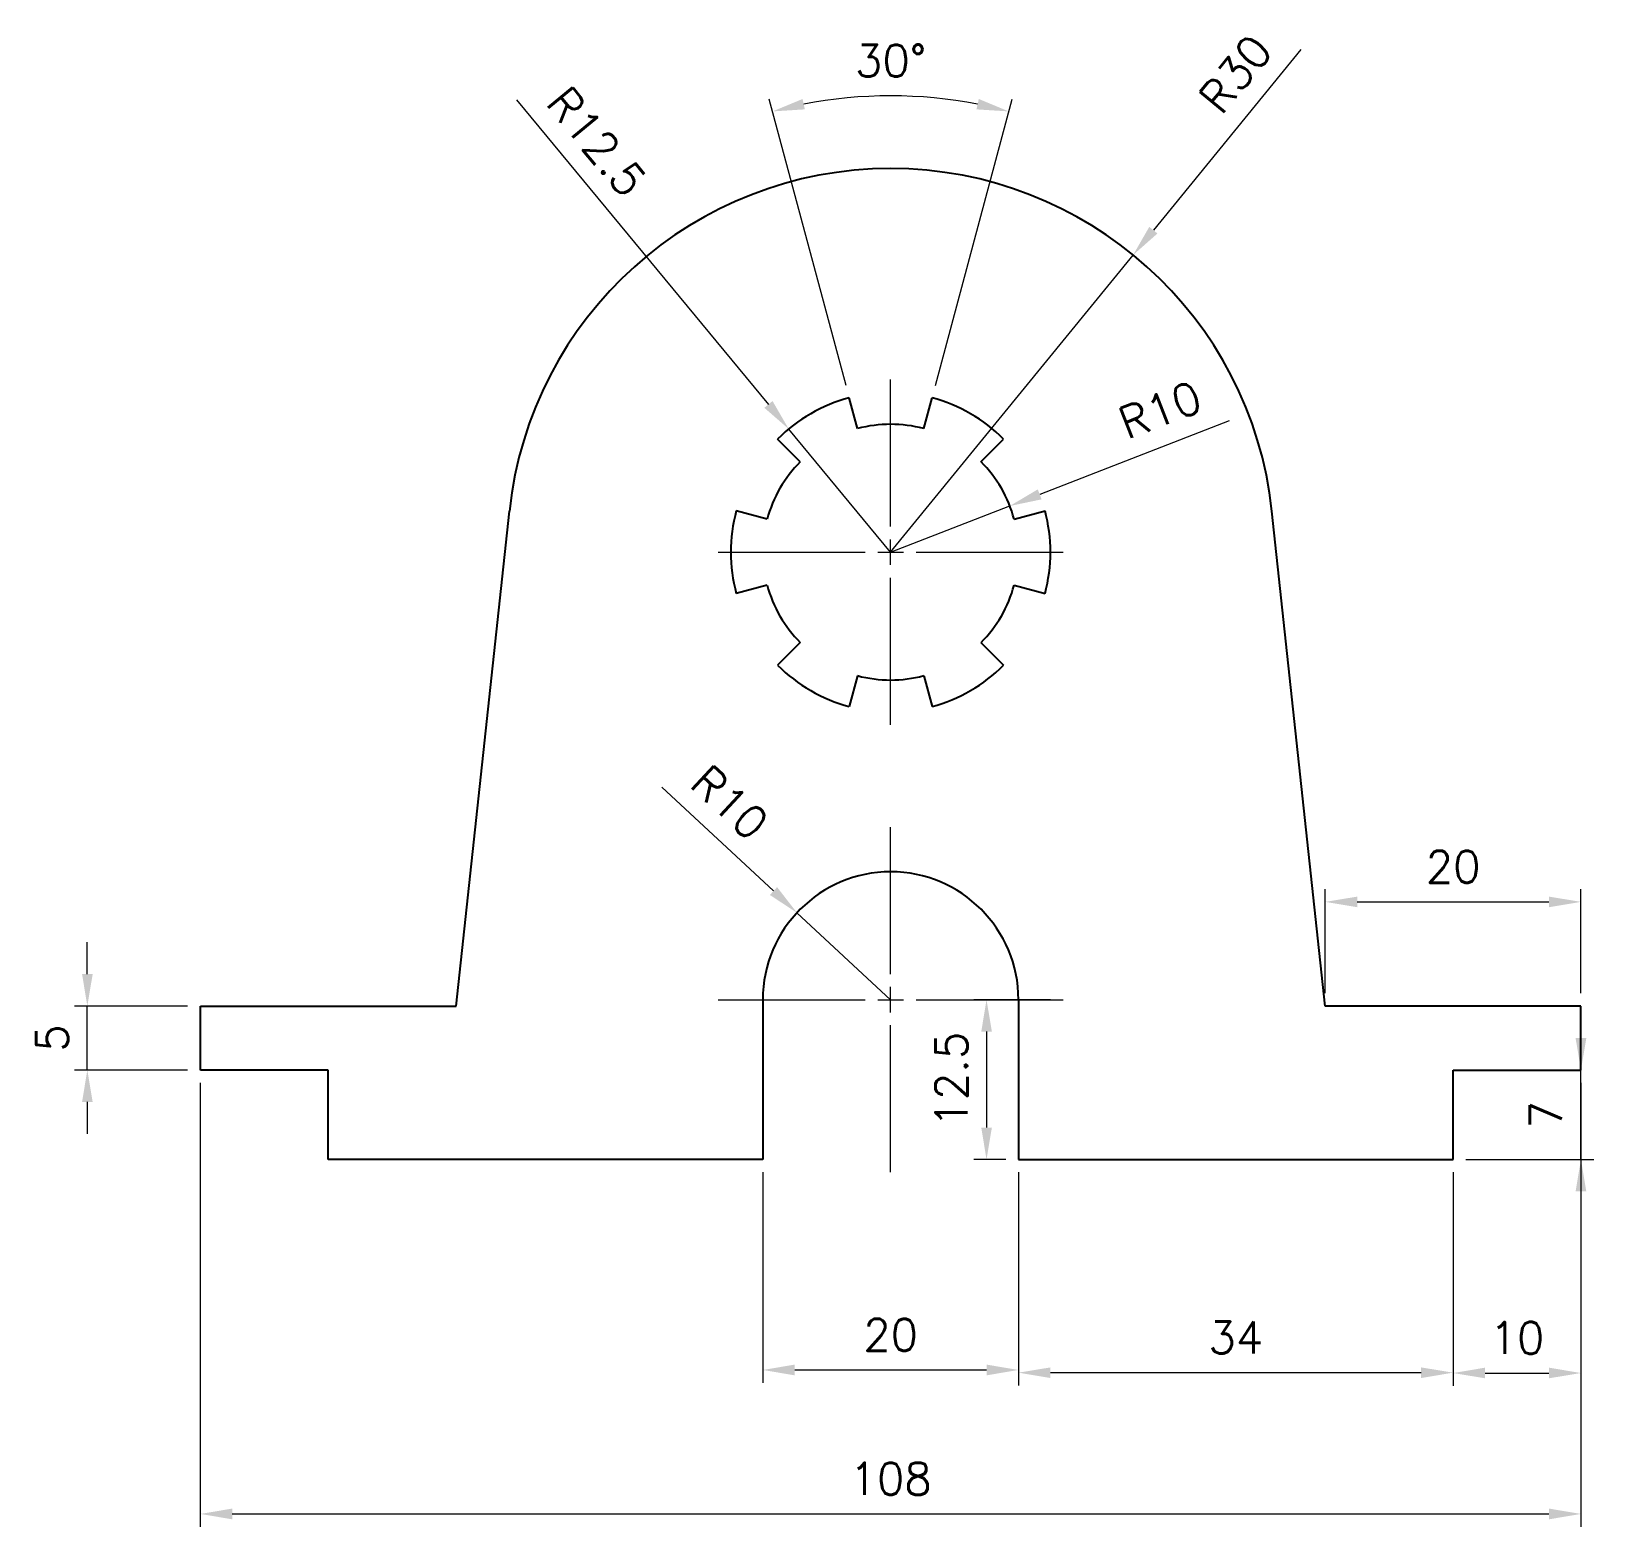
# Model space of a CAD drawing. Header units: millimetres. Extents: x 2836 to 4750, y 1465 to 1769.
# Drawn here: x 2835.6 to 2957.9, y 1555.6 to 1672.5 of the extents above.
import ezdxf

# ---------------------------------------------------------------- set-up
doc = ezdxf.new("R2010")
doc.units = ezdxf.units.MM
doc.linetypes.add('CENTER', pattern=[50.8, 31.75, -6.35, 6.35, -6.35])
doc.linetypes.add('CENTER2', pattern=[28.575, 19.05, -3.175, 3.175, -3.175])
for name, color, linetype, lineweight in [('CENTRO', 1, 'CENTER', 5), ('CONTORNO 1', 3, 'Continuous', 25), ('COTA', 1, 'Continuous', 13)]:
    doc.layers.add(name, color=color, linetype=linetype, lineweight=lineweight)
doc.styles.add('ROMANS', font='romans.shx')
doc.dimstyles.new('Padrão', dxfattribs={"dimtxt": 2.5, "dimasz": 2.5, "dimexe": 1, "dimexo": 1, "dimgap": 1.5, "dimtad": 1, "dimdsep": 46, "dimtxsty": 'ROMANS', "dimblk1": 'ARCHTICK', "dimblk2": 'OBLIQUE', "dimcen": 2.5, "dimclrd": 1, "dimclre": 1, "dimclrt": 2, "dimadec": 0, "dimazin": 2, "dimtfac": 1, "dimtmove": 0, "dimatfit": 3, "dimfxl": 0, "dimlwd": -1, "dimlwe": -1, "dimarcsym": 0})

# ---------------------------------------------------------------- blocks, each defined once
blk = doc.blocks.new('*U8')
at = {"layer": 'CENTRO', "color": 0, "linetype": 'CENTER2'}
for p, q in [((0, 2), (0, 13.5)), ((-13.5, 0), (-2, 0)), ((2, 0), (13.5, 0)), ((0, -13.5), (0, -2))]:
    blk.add_line(p, q, dxfattribs=at)
at = {"layer": 'CENTRO', "color": 0, "linetype": 'Continuous'}
for p, q in [((-1, 0), (1, 0)), ((0, -1), (0, 1))]:
    blk.add_line(p, q, dxfattribs=at)
blk = doc.blocks.new('*U9')
at = {"layer": 'CONTORNO 1'}
for p, q in [((-2.59, -1.21), (-3.24, 1.21)), ((2.59, -1.21), (3.24, 1.21))]:
    blk.add_line(p, q, dxfattribs=at)
blk = doc.blocks.new('*U10')
at = {"layer": 'CONTORNO 1', "color": 0, "linetype": 'ByBlock', "lineweight": -2}
blk.add_blockref('*U9', (2902.86, 1642.68), dxfattribs=at)
for p, rotation in [((2893.45, 1637.24), 59.99999999999999), ((2912.27, 1637.24), 300.0000000000001), ((2893.45, 1626.38), 120), ((2912.27, 1626.38), 240), ((2902.86, 1620.94), 180)]:
    blk.add_blockref('*U9', p, dxfattribs=dict(at, rotation=rotation))
blk = doc.blocks.new('*U11')
at = {"layer": 'CENTRO', "color": 0, "linetype": 'CENTER2'}
for p, q in [((0, 2), (0, 13.5)), ((-13.5, 0), (-2, 0)), ((2, 0), (13.5, 0)), ((0, -13.5), (0, -2))]:
    blk.add_line(p, q, dxfattribs=at)
at = {"layer": 'CENTRO', "color": 0, "linetype": 'Continuous'}
for p, q in [((-1, 0), (1, 0)), ((0, -1), (0, 1))]:
    blk.add_line(p, q, dxfattribs=at)
blk = doc.blocks.new('*D12')
at = {"layer": 'COTA', "color": 1}
for p, q in [((2848.86, 1590.31), (2848.86, 1555.59)), ((2956.86, 1590.31), (2956.86, 1555.59)), ((2851.36, 1556.59), (2954.36, 1556.59))]:
    blk.add_line(p, q, dxfattribs=at)
for points in [[(2851.36, 1557.01), (2851.36, 1556.17), (2848.86, 1556.59)], [(2954.36, 1557.01), (2954.36, 1556.17), (2956.86, 1556.59)]]:
    blk.add_solid(points, dxfattribs=at)
at = {"layer": 'Defpoints', "color": 0}
for p in [(2848.86, 1591.31), (2956.86, 1591.31), (2956.86, 1556.59)]:
    blk.add_point(p, dxfattribs=at)
at = {"layer": 'COTA', "color": 2, "insert": (2902.86, 1559.34), "char_height": 2.5, "attachment_point": 5, "style": 'ROMANS'}
blk.add_mtext('108', dxfattribs=at)
blk = doc.blocks.new('_ArchTick')
at = {"color": 0, "linetype": 'ByBlock', "const_width": 0.15}
blk.add_lwpolyline([(-0.5, -0.5), (0.5, 0.5)], dxfattribs=at)
blk = doc.blocks.new('_Oblique')
at = {"color": 0, "linetype": 'ByBlock', "lineweight": -2}
blk.add_line((-0.5, -0.5), (0.5, 0.5), dxfattribs=at)
blk = doc.blocks.new('*D13')
at = {"layer": 'COTA', "color": 1}
for p, q in [((2892.86, 1583.31), (2892.86, 1566.85)), ((2912.86, 1583.31), (2912.86, 1566.85)), ((2895.36, 1567.85), (2910.36, 1567.85))]:
    blk.add_line(p, q, dxfattribs=at)
for points in [[(2895.36, 1568.27), (2895.36, 1567.43), (2892.86, 1567.85)], [(2910.36, 1568.27), (2910.36, 1567.43), (2912.86, 1567.85)]]:
    blk.add_solid(points, dxfattribs=at)
at = {"layer": 'Defpoints', "color": 0}
for p in [(2892.86, 1584.31), (2912.86, 1584.31), (2912.86, 1567.85)]:
    blk.add_point(p, dxfattribs=at)
at = {"layer": 'COTA', "color": 2, "insert": (2902.86, 1570.6), "char_height": 2.5, "attachment_point": 5, "style": 'ROMANS'}
blk.add_mtext('20', dxfattribs=at)
blk = doc.blocks.new('*D14')
at = {"layer": 'COTA', "color": 1}
for p, q in [((2912.86, 1583.31), (2912.86, 1566.64)), ((2946.86, 1583.31), (2946.86, 1566.64)), ((2915.36, 1567.64), (2944.36, 1567.64))]:
    blk.add_line(p, q, dxfattribs=at)
for points in [[(2915.36, 1568.05), (2915.36, 1567.22), (2912.86, 1567.64)], [(2944.36, 1568.05), (2944.36, 1567.22), (2946.86, 1567.64)]]:
    blk.add_solid(points, dxfattribs=at)
at = {"layer": 'Defpoints', "color": 0}
for p in [(2912.86, 1584.31), (2946.86, 1584.31), (2946.86, 1567.64)]:
    blk.add_point(p, dxfattribs=at)
at = {"layer": 'COTA', "color": 2, "insert": (2929.86, 1570.39), "char_height": 2.5, "attachment_point": 5, "style": 'ROMANS'}
blk.add_mtext('34', dxfattribs=at)
blk = doc.blocks.new('*D15')
at = {"layer": 'COTA', "color": 1}
for p, q in [((2956.86, 1590.31), (2956.86, 1566.61)), ((2946.86, 1583.31), (2946.86, 1566.61)), ((2949.36, 1567.61), (2954.36, 1567.61))]:
    blk.add_line(p, q, dxfattribs=at)
for points in [[(2949.36, 1568.03), (2949.36, 1567.2), (2946.86, 1567.61)], [(2954.36, 1568.03), (2954.36, 1567.2), (2956.86, 1567.61)]]:
    blk.add_solid(points, dxfattribs=at)
at = {"layer": 'Defpoints', "color": 0}
for p in [(2956.86, 1591.31), (2946.86, 1584.31), (2956.86, 1567.61)]:
    blk.add_point(p, dxfattribs=at)
at = {"layer": 'COTA', "color": 2, "insert": (2951.86, 1570.36), "char_height": 2.5, "attachment_point": 5, "style": 'ROMANS'}
blk.add_mtext('10', dxfattribs=at)
blk = doc.blocks.new('*D16')
at = {"layer": 'COTA', "color": 1}
for p, q in [((2956.86, 1593.81), (2956.86, 1596.31)), ((2956.86, 1584.31), (2956.86, 1591.31)), ((2947.86, 1584.31), (2957.86, 1584.31)), ((2956.86, 1581.81), (2956.86, 1579.31))]:
    blk.add_line(p, q, dxfattribs=at)
for points in [[(2956.44, 1593.81), (2957.28, 1593.81), (2956.86, 1591.31)], [(2956.44, 1581.81), (2957.28, 1581.81), (2956.86, 1584.31)]]:
    blk.add_solid(points, dxfattribs=at)
at = {"layer": 'Defpoints', "color": 0}
for p in [(2956.86, 1591.31), (2956.86, 1591.31), (2946.86, 1584.31)]:
    blk.add_point(p, dxfattribs=at)
at = {"layer": 'COTA', "color": 2, "insert": (2954.11, 1587.81), "char_height": 2.5, "attachment_point": 5, "rotation": 90, "style": 'ROMANS'}
blk.add_mtext('7', dxfattribs=at)
blk = doc.blocks.new('*D17')
at = {"layer": 'COTA', "color": 1}
for p, q in [((2936.86, 1597.31), (2936.86, 1605.46)), ((2956.86, 1597.31), (2956.86, 1605.46)), ((2939.36, 1604.46), (2954.36, 1604.46))]:
    blk.add_line(p, q, dxfattribs=at)
for points in [[(2939.36, 1604.87), (2939.36, 1604.04), (2936.86, 1604.46)], [(2954.36, 1604.87), (2954.36, 1604.04), (2956.86, 1604.46)]]:
    blk.add_solid(points, dxfattribs=at)
at = {"layer": 'Defpoints', "color": 0}
for p in [(2956.86, 1604.46), (2936.86, 1596.31), (2956.86, 1596.31)]:
    blk.add_point(p, dxfattribs=at)
at = {"layer": 'COTA', "color": 2, "insert": (2946.86, 1607.21), "char_height": 2.5, "attachment_point": 5, "style": 'ROMANS'}
blk.add_mtext('20', dxfattribs=at)
blk = doc.blocks.new('*D18')
at = {"layer": 'COTA', "color": 1}
for p, q in [((2840.02, 1598.81), (2840.02, 1601.31)), ((2847.86, 1596.31), (2839.02, 1596.31)), ((2840.02, 1591.31), (2840.02, 1596.31)), ((2847.86, 1591.31), (2839.02, 1591.31)), ((2840.02, 1588.81), (2840.02, 1586.31))]:
    blk.add_line(p, q, dxfattribs=at)
for points in [[(2839.61, 1598.81), (2840.44, 1598.81), (2840.02, 1596.31)], [(2839.61, 1588.81), (2840.44, 1588.81), (2840.02, 1591.31)]]:
    blk.add_solid(points, dxfattribs=at)
at = {"layer": 'Defpoints', "color": 0}
for p in [(2840.02, 1596.31), (2848.86, 1596.31), (2848.86, 1591.31)]:
    blk.add_point(p, dxfattribs=at)
at = {"layer": 'COTA', "color": 2, "insert": (2837.27, 1593.81), "char_height": 2.5, "attachment_point": 5, "rotation": 90, "style": 'ROMANS'}
blk.add_mtext('5', dxfattribs=at)
blk = doc.blocks.new('*D19')
at = {"layer": 'COTA', "color": 1}
for p, q in [((2915.36, 1596.81), (2909.36, 1596.81)), ((2910.36, 1594.31), (2910.36, 1586.81)), ((2911.86, 1584.31), (2909.36, 1584.31))]:
    blk.add_line(p, q, dxfattribs=at)
for points in [[(2909.95, 1594.31), (2910.78, 1594.31), (2910.36, 1596.81)], [(2909.95, 1586.81), (2910.78, 1586.81), (2910.36, 1584.31)]]:
    blk.add_solid(points, dxfattribs=at)
at = {"layer": 'Defpoints', "color": 0}
for p in [(2916.36, 1596.81), (2910.36, 1584.31), (2912.86, 1584.31)]:
    blk.add_point(p, dxfattribs=at)
at = {"layer": 'COTA', "color": 2, "insert": (2907.61, 1590.56), "char_height": 2.5, "attachment_point": 5, "rotation": 90, "style": 'ROMANS'}
blk.add_mtext('12.5', dxfattribs=at)
blk = doc.blocks.new('*D20')
at = {"layer": 'COTA', "color": 1}
for p, q in [((2884.95, 1613.42), (2893.69, 1605.31)), ((2902.86, 1596.81), (2895.53, 1603.61))]:
    blk.add_line(p, q, dxfattribs=at)
blk.add_solid([(2893.98, 1605.61), (2893.41, 1605), (2895.53, 1603.61)], dxfattribs=at)
at = {"layer": 'Defpoints', "color": 0}
for p in [(2895.53, 1603.61), (2902.86, 1596.81)]:
    blk.add_point(p, dxfattribs=at)
at = {"layer": 'COTA', "color": 2, "insert": (2890.27, 1612.23), "char_height": 2.5, "attachment_point": 5, "rotation": 317.1675, "style": 'ROMANS'}
blk.add_mtext('R10', dxfattribs=at)
blk = doc.blocks.new('*D21')
at = {"layer": 'COTA', "color": 1}
for p, q in [((2929.33, 1642.07), (2914.52, 1636.33)), ((2902.86, 1631.81), (2912.18, 1635.42))]:
    blk.add_line(p, q, dxfattribs=at)
blk.add_solid([(2914.37, 1636.72), (2914.67, 1635.94), (2912.18, 1635.42)], dxfattribs=at)
at = {"layer": 'Defpoints', "color": 0}
for p in [(2912.18, 1635.42), (2902.86, 1631.81)]:
    blk.add_point(p, dxfattribs=at)
at = {"layer": 'COTA', "color": 2, "insert": (2923.94, 1642.93), "char_height": 2.5, "attachment_point": 5, "rotation": 21.1926, "style": 'ROMANS'}
blk.add_mtext('R10', dxfattribs=at)
blk = doc.blocks.new('*D22')
at = {"layer": 'COTA', "color": 1}
for p, q in [((2873.6, 1667.18), (2893.3, 1643.37)), ((2902.86, 1631.81), (2894.89, 1641.44))]:
    blk.add_line(p, q, dxfattribs=at)
blk.add_solid([(2893.62, 1643.63), (2892.98, 1643.1), (2894.89, 1641.44)], dxfattribs=at)
at = {"layer": 'Defpoints', "color": 0}
for p in [(2894.89, 1641.44), (2902.86, 1631.81)]:
    blk.add_point(p, dxfattribs=at)
at = {"layer": 'COTA', "color": 2, "insert": (2879.86, 1663.92), "char_height": 2.5, "attachment_point": 5, "rotation": 309.602, "style": 'ROMANS'}
blk.add_mtext('R12.5', dxfattribs=at)
blk = doc.blocks.new('*D23')
at = {"layer": 'COTA', "color": 1}
for p, q in [((2934.94, 1671.12), (2923.41, 1656.99)), ((2902.86, 1631.81), (2921.83, 1655.05))]:
    blk.add_line(p, q, dxfattribs=at)
blk.add_solid([(2923.09, 1657.25), (2923.73, 1656.73), (2921.83, 1655.05)], dxfattribs=at)
at = {"layer": 'Defpoints', "color": 0}
for p in [(2921.83, 1655.05), (2902.86, 1631.81)]:
    blk.add_point(p, dxfattribs=at)
at = {"layer": 'COTA', "color": 2, "insert": (2929.83, 1669.21), "char_height": 2.5, "attachment_point": 5, "rotation": 50.784, "style": 'ROMANS'}
blk.add_mtext('R30', dxfattribs=at)
blk = doc.blocks.new('*D24')
at = {"layer": 'COTA', "color": 1}
for p, q in [((2899.37, 1644.85), (2893.37, 1667.25)), ((2906.36, 1644.85), (2912.36, 1667.25))]:
    blk.add_line(p, q, dxfattribs=at)
blk.add_arc((2902.86, 1631.81), 35.69, 79.0143, 100.9857, dxfattribs=at)
for points in [[(2896.15, 1666.44), (2895.97, 1667.25), (2893.62, 1666.28)], [(2909.76, 1667.25), (2909.57, 1666.44), (2912.1, 1666.28)]]:
    blk.add_solid(points, dxfattribs=at)
at = {"layer": 'Defpoints', "color": 0}
for p in [(2905.97, 1667.36), (2899.63, 1643.88), (2906.1, 1643.88), (2900.27, 1641.47), (2905.45, 1641.47)]:
    blk.add_point(p, dxfattribs=at)
at = {"layer": 'COTA', "color": 2, "insert": (2902.86, 1670.25), "char_height": 2.5, "attachment_point": 5, "style": 'ROMANS'}
blk.add_mtext('30°', dxfattribs=at)

msp = doc.modelspace()

# ---------------------------------------------------------------- linework, layer by layer
at = {"layer": 'CONTORNO 1'}
for p, q in [((2868.861, 1596.31), (2873.034, 1635.025)), ((2936.861, 1596.31), (2932.688, 1635.025)), ((2848.861, 1591.31), (2848.861, 1596.31)), ((2848.861, 1596.31), (2868.861, 1596.31)), ((2892.861, 1596.81), (2892.861, 1584.31)), ((2912.861, 1596.81), (2912.861, 1584.31)), ((2956.861, 1596.31), (2936.861, 1596.31)), ((2956.861, 1591.31), (2956.861, 1596.31)), ((2858.861, 1591.31), (2848.861, 1591.31)), ((2858.861, 1584.31), (2858.861, 1591.31)), ((2946.861, 1584.31), (2946.861, 1591.31)), ((2946.861, 1591.31), (2956.861, 1591.31)), ((2892.861, 1584.31), (2858.861, 1584.31)), ((2912.861, 1584.31), (2946.861, 1584.31))]:
    msp.add_line(p, q, dxfattribs=at)
for centre, radius, start, end in [((2902.861, 1631.81), 30, 6.15169, 173.84831), ((2902.861, 1631.81), 12.5, 105, 135), ((2902.861, 1631.81), 12.5, 45, 75), ((2902.861, 1631.81), 10, 75, 105), ((2902.861, 1631.81), 10, 135, 165), ((2902.861, 1631.81), 10, 15, 45), ((2902.861, 1631.81), 12.5, 165, 195), ((2902.861, 1631.81), 12.5, 345, 15), ((2902.861, 1631.81), 10, 195, 225), ((2902.861, 1631.81), 10, 315, 345), ((2902.861, 1631.81), 12.5, 225, 255), ((2902.861, 1631.81), 10, 255, 285), ((2902.861, 1631.81), 12.5, 285, 315), ((2902.861, 1596.81), 10, 0, 180)]:
    msp.add_arc(centre, radius, start, end, dxfattribs=at)

# ---------------------------------------------------------------- block references
at = {"layer": 'CENTRO', "linetype": 'CENTER2'}
for name, p in [('*U11', (2902.861, 1631.81)), ('*U8', (2902.861, 1596.81))]:
    msp.add_blockref(name, p, dxfattribs=at)
at = {"layer": 'CONTORNO 1'}
msp.add_blockref('*U10', (0, 0), dxfattribs=at)

# ---------------------------------------------------------------- dimensions: what is measured, and where the dimension line sits
at = {"layer": 'COTA'}
for mpoint, picture, middle in [((2921.828, 1655.053), '*D23', (2931.959, 1667.467)), ((2894.893, 1641.441), '*D22', (2877.745, 1662.167)), ((2912.185, 1635.425), '*D21', (2924.937, 1640.369))]:
    dim = msp.add_radius_dim(center=(2902.861, 1631.81), mpoint=mpoint, dimstyle='Padrão', dxfattribs=at)
    dim.commit()
    dim.dimension.update_dxf_attribs({"geometry": picture, "text_midpoint": middle, "dimtype": 164})
dim = msp.add_angular_dim_2l(base=(2905.972, 1667.364), line1=((2905.449, 1641.469), (2906.096, 1643.884)), line2=((2900.273, 1641.469), (2899.626, 1643.884)), dimstyle='Padrão', dxfattribs=at)
dim.commit()
dim.dimension.update_dxf_attribs({"geometry": '*D24', "text_midpoint": (2902.861, 1670.249)})
dim = msp.add_radius_dim(center=(2902.861, 1596.81), mpoint=(2895.528, 1603.608), dimstyle='Padrão', dxfattribs=at)
dim.commit()
dim.dimension.update_dxf_attribs({"geometry": '*D20', "text_midpoint": (2890.273, 1612.229)})
for base, p1, p2, picture, middle in [((2956.861, 1604.456), (2936.861, 1596.31), (2956.861, 1596.31), '*D17', (2946.861, 1607.206)), ((2956.861, 1556.589), (2848.861, 1591.31), (2956.861, 1591.31), '*D12', (2902.861, 1559.339)), ((2956.861, 1567.615), (2946.861, 1584.31), (2956.861, 1591.31), '*D15', (2951.861, 1570.365)), ((2912.861, 1567.848), (2892.861, 1584.31), (2912.861, 1584.31), '*D13', (2902.861, 1570.598)), ((2946.861, 1567.637), (2912.861, 1584.31), (2946.861, 1584.31), '*D14', (2929.861, 1570.387))]:
    dim = msp.add_linear_dim(base=base, p1=p1, p2=p2, dimstyle='Padrão', dxfattribs=at)
    dim.commit()
    dim.dimension.update_dxf_attribs({"geometry": picture, "text_midpoint": middle})
for base, p1, p2, picture, middle in [((2840.024, 1596.31), (2848.861, 1591.31), (2848.861, 1596.31), '*D18', (2837.274, 1593.81)), ((2910.362, 1584.31), (2916.361, 1596.81), (2912.861, 1584.31), '*D19', (2907.612, 1590.56)), ((2956.861, 1591.31), (2946.861, 1584.31), (2956.861, 1591.31), '*D16', (2954.111, 1587.81))]:
    dim = msp.add_linear_dim(base=base, p1=p1, p2=p2, angle=90, dimstyle='Padrão', dxfattribs=at)
    dim.commit()
    dim.dimension.update_dxf_attribs({"geometry": picture, "text_midpoint": middle})

doc.saveas('drawing.dxf')
